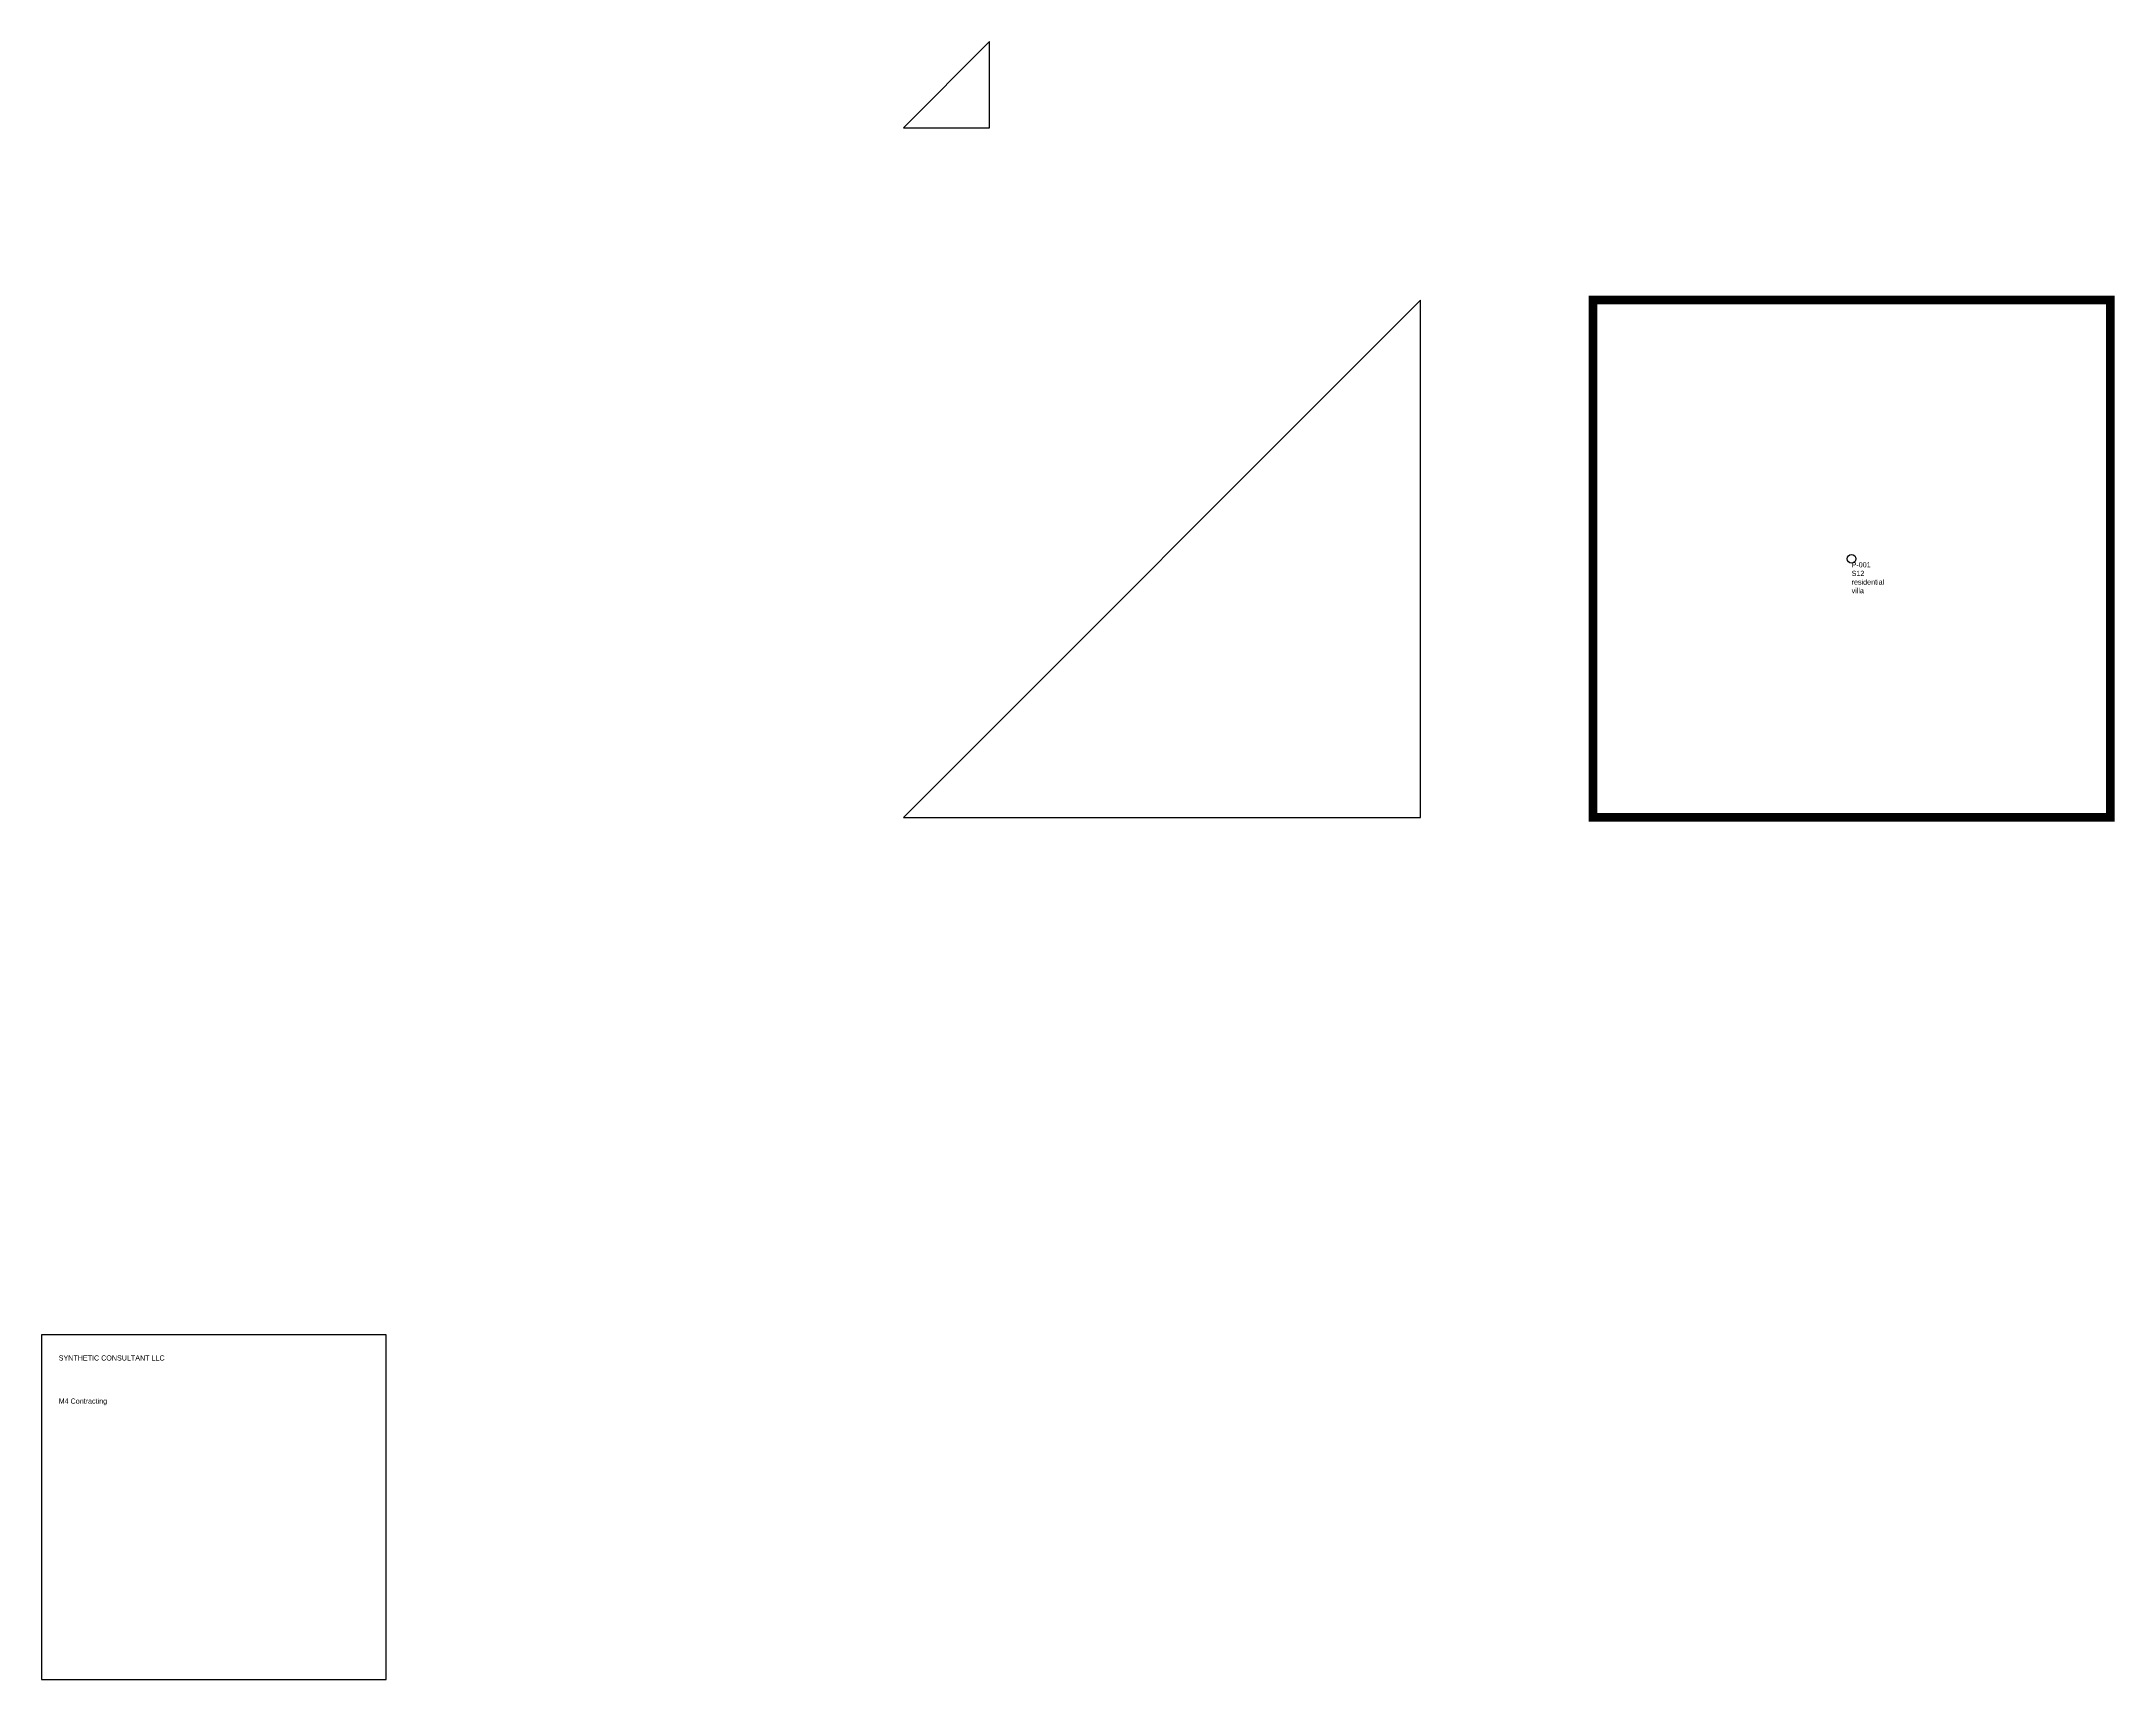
# Model space of a CAD drawing. Header units: metres. Extents: x 232950 to 233070, y 2704950 to 2705045.
import ezdxf

# ---------------------------------------------------------------- set-up
doc = ezdxf.new("R2010")
doc.units = ezdxf.units.M
for name, color, linetype in [('Plot', 51, 'Continuous'), ('PlotDetail', 51, 'Continuous'), ('Title', 7, 'Continuous')]:
    doc.layers.add(name, color=color, linetype=linetype)

# ---------------------------------------------------------------- blocks, each defined once
blk = doc.blocks.new('SYNTHETIC_TITLE')
for tag, p in [('ConsultantAddress', (0, -1)), ('ConsultantContactPerson', (0, -1.5)), ('MainConsultantName', (0, -0.5)), ('ConsultantPhone', (0, -2)), ('Consultantemail', (0, -2.5)), ('ContractorAddress', (0, -3.5)), ('MainContractorName', (0, -3)), ('ContractorContactPerson', (0, -4)), ('ContractorPhone', (0, -4.5)), ('Contractoremail', (0, -5))]:
    blk.add_attdef(tag, p, '', height=0.3)
blk = doc.blocks.new('PlotDetail')
blk.add_circle((0, 0), 0.25)
for tag, p in [('SectorNumber', (0, -1)), ('PlotNumber', (0, -0.5)), ('UsageCategoryType', (0, -1.5)), ('UsageType', (0, -2))]:
    blk.add_attdef(tag, p, '', height=0.3)

msp = doc.modelspace()

# ---------------------------------------------------------------- linework, layer by layer
at = {"layer": 'Plot', "const_width": 0.5, "elevation": 12.5}
msp.add_lwpolyline([(233040, 2705000), (233070, 2705000), (233070, 2705030), (233040, 2705030)], close=True, dxfattribs=at)
at = {"layer": 'Plot'}
msp.add_polyline3d([(233000, 2705000, 0), (233030, 2705000, 5), (233030, 2705030, 0)], close=True, dxfattribs=at)
msp.add_3dface([(233000, 2705040), (233005, 2705040, 1), (233005, 2705045, 2)], dxfattribs=at)
at = {"layer": 'Title'}
msp.add_lwpolyline([(232950, 2704950), (232970, 2704950), (232970, 2704970), (232950, 2704970)], close=True, dxfattribs=at)

# ---------------------------------------------------------------- block references
at = {"layer": 'PlotDetail'}
msp.add_blockref('PlotDetail', (233055, 2705015), dxfattribs=at).add_auto_attribs({'PlotNumber': 'P-001', 'SectorNumber': 'S12', 'UsageCategoryType': 'residential', 'UsageType': 'villa'})
at = {"layer": 'Title'}
msp.add_blockref('SYNTHETIC_TITLE', (232951, 2704969), dxfattribs=at).add_auto_attribs({'MainConsultantName': 'SYNTHETIC CONSULTANT LLC', 'MainContractorName': 'M4 Contracting'})

doc.saveas('drawing.dxf')
